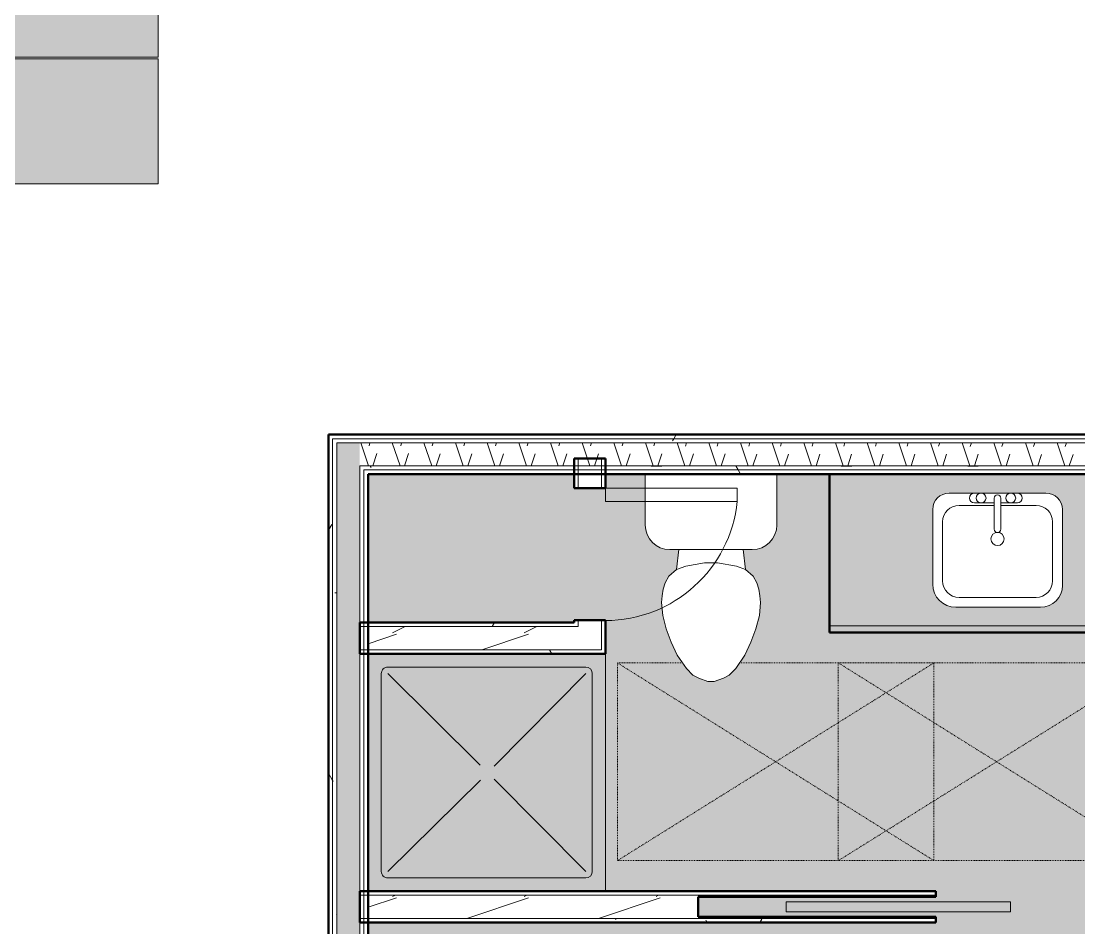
# Model space of a CAD drawing. Header units: inches. Extents: x -4294 to -464, y 9706 to 12475.
# Drawn here: x -3455.5 to -3295.1, y 11574.8 to 11712.3 of the extents above; entities that cross this region are included whole.
import ezdxf

# ---------------------------------------------------------------- set-up
doc = ezdxf.new("R2010")
doc.units = ezdxf.units.IN
doc.header["$MEASUREMENT"] = 0
doc.linetypes.add('Dash', pattern=[0.25, 0.125, -0.125])
for name, color, linetype, lineweight in [('0-1', 7, 'Continuous', 5), ('0-2', 7, 'Continuous', 9), ('A-AREA-PATT-5', 7, 'Continuous', 9), ('A-DOOR-1', 7, 'Continuous', 9), ('A-DOOR-2', 170, 'Continuous', 20), ('A-FLOR', 192, 'Continuous', 13), ('A-FLOR-4', 192, 'Continuous', 5), ('A-GENM-HDLN-1', 7, 'Dash', 9), ('A-WALL', 113, 'Continuous', 13), ('A-WALL-4', 250, 'Continuous', 50), ('A-WALL-5', 130, 'Continuous', 13), ('A-WALL-PATT-1', 7, 'Continuous', 9), ('A-WALL-PATT-2', 8, 'Continuous', 9), ('A-WALL-PATT-5', 111, 'Continuous', 9), ('I-WALL-2', 2, 'Continuous', 50), ('P-SANR-FIXT-2', 7, 'Continuous', 9), ('Q-CASE-1', 53, 'Continuous', 9), ('Q-CASE-2', 250, 'Continuous', 50), ('Q-CASE-3', 7, 'Continuous', 9)]:
    doc.layers.add(name, color=color, linetype=linetype, lineweight=lineweight)
pattern_1 = [(0, (0, 0), (38.4, 9.6), [1.584, -27.216, 1.584, -27.216, -153.6]), (0, (0, 0), (38.4, 9.6), [-57.6, 1.584, -56.016, 1.584, -27.216, -67.2]), (0, (0, 0), (38.4, 9.6), [-144, 1.584, -17.616, 1.584, -46.416]), (120, (14.4, 4.8), (-27.513844, 28.4553755), [1.584, -27.216, 1.584, -27.216, -153.6]), (120, (14.4, 4.8), (-27.513844, 28.4553755), [-57.6, 1.584, -56.016, 1.584, -27.216, -67.2]), (120, (14.4, 4.8), (-27.513844, 28.4553755), [-144, 1.584, -17.616, 1.584, -46.416]), (240, (19.2, 24), (-10.886156, -38.0553755), [1.584, -27.216, 1.584, -27.216, -153.6]), (240, (19.2, 24), (-10.886156, -38.0553755), [-57.6, 1.584, -56.016, 1.584, -27.216, -67.2]), (240, (19.2, 24), (-10.886156, -38.0553755), [-144, 1.584, -17.616, 1.584, -46.416])]
pattern_2 = [(216.87, (7.997, 19.992), (59.9755286, 39.9843071), [9.996, -89.964]), (206.565, (19.992, 13.994), (-19.991807, -19.992219), [22.352, -22.352]), (198.435, (19.992, 3.998), (-39.983821, -19.991955), [12.644, -50.576])]
pattern_3 = [(161.57, (0.6, 0.6), (-4.80033747, -0.00041462), [0, -34.152, 3.792, 0]), (18.43, (-0.6, 0.6), (-4.80033747, 0.00041462), [0, -34.152, 3.792, 0]), (108.43, (0.6, 0.6), (2.39913218, -12.00105099), [11.382, -26.562]), (71.57, (-0.6, 0.6), (2.39913218, 12.00105099), [11.382, -26.562])]

# ---------------------------------------------------------------- blocks, each defined once
blk = doc.blocks.new('Pocket_Door_2385 - 34_ x 80_-1722045-FLOOR PLAN - 2ND FLOOR')
at = {"layer": 'A-DOOR-2'}
for p, q in [((-39.67, 0.75), (-39.67, -0.75)), ((-5.67, 0.75), (-39.67, 0.75)), ((-5.67, -0.75), (-5.67, 0.75)), ((-39.67, -0.75), (-5.67, -0.75))]:
    blk.add_line(p, q, dxfattribs=at)
blk = doc.blocks.new('M_Sink Vanity-Square - 500 x 440mm-1352614-FLOOR PLAN - 2ND FLOOR')
at = {"layer": 'P-SANR-FIXT-2'}
for p, q in [((7.96, 7.09), (-6.72, 7.09)), ((7.96, 7.09), (-6.72, 7.09)), ((3.62, 7.09), (-2.88, 7.09)), ((0.12, 5.22), (-5.22, 5.22)), ((-2.88, 5.59), (0.12, 5.59)), ((0.12, 6.33), (0.12, 1.59)), ((1.12, 6.33), (1.12, 1.59)), ((1.12, 5.59), (3.62, 5.59)), ((6.46, 5.22), (1.12, 5.22)), ((-9.22, 4.59), (-9.22, -6.73)), ((-9.22, 4.59), (-9.22, -6.73)), ((10.46, -6.91), (10.46, 4.59)), ((10.46, -6.91), (10.46, 4.59)), ((-7.72, 2.72), (-7.72, -6.23)), ((8.96, -6.23), (8.96, 2.72)), ((-5.22, -8.73), (6.46, -8.73)), ((-5.72, -10.23), (7.14, -10.23)), ((-5.72, -10.23), (7.14, -10.23))]:
    blk.add_line(p, q, dxfattribs=at)
for centre, radius, start, end in [((-6.72, 4.59), 2.5, 90, 180), ((-6.72, 4.59), 2.5, 90, 180), ((-2.88, 6.34), 0.75, 90, 270), ((-1.88, 6.34), 0.75, 360, 180), ((0.62, 6.33), 0.5, 360, 180), ((2.62, 6.34), 0.75, 360, 180), ((3.62, 6.34), 0.75, 270, 90), ((7.96, 4.59), 2.5, 0, 90), ((7.96, 4.59), 2.5, 360, 90), ((-5.22, 2.72), 2.5, 90, 180), ((-1.88, 6.34), 0.75, 180, 0), ((2.62, 6.34), 0.75, 180, 360), ((6.46, 2.72), 2.5, 0, 90), ((0.62, 0.13), 1, 360, 180), ((0.62, 0.13), 1, 180, 0), ((0.62, 1.59), 0.5, 180, 0), ((-5.22, -6.23), 2.5, 180, 270), ((6.46, -6.23), 2.5, 270, 0), ((-5.72, -6.73), 3.5, 180, 270), ((-5.72, -6.73), 3.5, 180, 270), ((7.14, -6.91), 3.32, 270, 360), ((7.14, -6.91), 3.32, 270, 0)]:
    blk.add_arc(centre, radius, start, end, dxfattribs=at)
blk = doc.blocks.new('Toilet-Domestic-3D - Toilet-Domestic-3D-V36-FLOOR PLAN - 2ND FLOOR')
at = {"layer": 'P-SANR-FIXT-2'}
for p, q in [((-2.74, 11), (-1.87, 11.5)), ((-1.87, 11.5), (-0.5, 12)), ((-0.5, 12), (0.5, 12)), ((0.5, 12), (1.87, 11.5)), ((1.87, 11.5), (2.74, 11)), ((-5.13, 8), (-3.74, 10)), ((-3.74, 10), (-2.74, 11)), ((2.74, 11), (3.74, 10)), ((3.74, 10), (5.13, 8)), ((-6.06, 6), (-5.13, 8)), ((5.13, 8), (6.06, 6)), ((-6.79, 4), (-6.06, 6)), ((6.06, 6), (6.79, 4)), ((-7.33, 1.99), (-6.79, 4)), ((6.79, 4), (7.33, 1.99)), ((-7.5, 0), (-7.33, 1.99)), ((7.33, 1.99), (7.5, 0)), ((-7.41, -1), (-7.5, 0)), ((-7.24, -2), (-7.41, -1)), ((7.41, -1), (7.24, -2)), ((7.5, 0), (7.41, -1)), ((-6.97, -3), (-7.24, -2)), ((-6.4, -4), (-6.97, -3)), ((6.97, -3), (6.4, -4)), ((7.24, -2), (6.97, -3)), ((-5.21, -5), (-6.4, -4)), ((6.4, -4), (5.21, -5)), ((-3.84, -5.5), (-5.21, -5)), ((-4.86, -8.02), (-5.21, -5)), ((-1, -6), (-3.84, -5.5)), ((1, -6), (-1, -6)), ((3.84, -5.5), (1, -6)), ((5.21, -5), (3.84, -5.5)), ((4.86, -8.02), (5.21, -5)), ((6.25, -8.02), (-6.25, -8.02)), ((-9.98, -11.75), (-9.98, -19.48)), ((9.98, -19.48), (9.98, -11.75))]:
    blk.add_line(p, q, dxfattribs=at)
for centre, start, end in [((-6.25, -11.75), 90, 180), ((6.25, -11.75), 0, 90)]:
    blk.add_arc(centre, 3.73, start, end, dxfattribs=at)
blk = doc.blocks.new('OD_CW_Base Cabinet - OD_CW_Base Cabinet-V37-FLOOR PLAN - 2ND FLOOR')
at = {"layer": 'Q-CASE-1'}
blk.add_hatch(color=256, dxfattribs=at).paths.add_polyline_path([(0.74, 0), (0.74, -1), (59.14, -1), (59.12, 0), (3.99, 0)], flags=0)
h = blk.add_hatch(color=256, dxfattribs=at)
h.paths.add_polyline_path([(23.85, -1), (0.74, -1), (0.74, -24), (59.14, -24), (59.12, -1), (26.35, -1)], flags=0)
h.paths.add_polyline_path([(27.17, -3.8), (40.03, -3.8), (41.03, -3.96), (41.78, -4.27), (42.51, -4.83), (43.06, -5.55), (43.41, -6.4), (43.53, -7.3), (43.53, -18.63), (43.45, -19.27), (43.2, -19.88), (42.8, -20.39), (42.28, -20.79), (41.68, -21.04), (41.03, -21.13), (26.35, -21.13), (25.7, -21.04), (25.1, -20.79), (24.58, -20.39), (24.18, -19.88), (23.93, -19.27), (23.85, -18.63), (23.85, -7.12), (23.96, -6.26), (24.29, -5.46), (24.82, -4.77), (25.51, -4.25), (26.35, -3.91)], flags=0)
at = {"layer": 'Q-CASE-2'}
for p, q in [((0.74, 0), (59.14, 0)), ((59.14, 0), (59.14, -24))]:
    blk.add_line(p, q, dxfattribs=at)
at = {"layer": 'Q-CASE-3'}
for p, q in [((0.74, 0), (59.14, 0)), ((59.14, -1), (0.74, -1)), ((0.74, -1), (59.14, -1)), ((59.14, 0), (59.14, -1)), ((59.14, -1), (59.14, -24))]:
    blk.add_line(p, q, dxfattribs=at)
blk = doc.blocks.new('Shower Base-3D - 36_ x 36_-1586087-FLOOR PLAN - 2ND FLOOR')
at = {"layer": 'P-SANR-FIXT-2'}
for p, q in [((-18, 18), (-18, -18)), ((-16, -15), (-16, 15)), ((-15, 16), (15, 16)), ((-1.12, 1), (-15, 15)), ((0.97, 1.14), (15, 15)), ((16, 15), (16, -15)), ((-1.13, -0.98), (-15, -15)), ((1.01, -1.11), (15, -15)), ((15, -16), (-15, -16))]:
    blk.add_line(p, q, dxfattribs=at)
for centre, start, end in [((-15, 15), 90, 180), ((15, 15), 360, 90), ((-15, -15), 180, 270), ((15, -15), 270, 0)]:
    blk.add_arc(centre, 1, start, end, dxfattribs=at)
blk = doc.blocks.new('Single-Flush - CLOSET-1720256-FLOOR PLAN - 2ND FLOOR')
at = {"layer": 'A-DOOR-1'}
blk.add_arc((10, -2.38), 20.07, 180, 264.2799, dxfattribs=at)
at = {"layer": 'A-DOOR-2'}
for p, q in [((8, -2.38), (8, -22.34)), ((10, -2.38), (8, -2.38)), ((10, -2.38), (10, -22.34)), ((10, -22.34), (8, -22.34))]:
    blk.add_line(p, q, dxfattribs=at)
blk = doc.blocks.new('ADA Clearances - 30_x48_-V11-FLOOR PLAN - 2ND FLOOR')
at = {"layer": 'A-GENM-HDLN-1'}
for p, q in [((15, 24), (-15, -24)), ((-15, 24), (15, -24)), ((-15, -5.48), (-15, 24)), ((-15, 24), (15, 24)), ((15, 24), (15, -24)), ((-15, -24), (-15, -14.12)), ((15, -24), (-15, -24))]:
    blk.add_line(p, q, dxfattribs=at)
blk = doc.blocks.new('ADA Clearances - 30_x48_-1721104-FLOOR PLAN - 2ND FLOOR')
at = {"layer": 'A-GENM-HDLN-1'}
for p, q in [((15, 24), (-15, -24)), ((-15, 24), (15, -24)), ((-15, -24), (-15, 24)), ((-15, 24), (15, 24)), ((15, 24), (15, -24)), ((15, -24), (-15, -24))]:
    blk.add_line(p, q, dxfattribs=at)
blk = doc.blocks.new('CTR - 1st Phase - Unit Layouts_rvt-1-FLOOR PLAN - 2ND FLOOR')
at = {"layer": 'A-WALL-PATT-1'}
h = blk.add_hatch(dxfattribs=at)
h.set_pattern_fill('FP_1', color=256, style=0, pattern_type=2)
h.set_pattern_definition(pattern_1)
h.paths.add_polyline_path([(-3383.17, 11620.48), (-3371.05, 11620.48), (-3371.05, 11621.1), (-3402.92, 11621.1), (-3402.92, 11620.48), (-3394.6, 11620.48)], flags=0)
h = blk.add_hatch(dxfattribs=at)
h.set_pattern_fill('FP_1', color=256, style=0, pattern_type=2)
h.set_pattern_definition(pattern_1)
h.paths.add_polyline_path([(-3367.03, 11616.35), (-3366.92, 11616.35), (-3366.92, 11616.98), (-3402.92, 11616.98), (-3402.92, 11616.35), (-3367.55, 11616.35)], flags=0)
h = blk.add_hatch(dxfattribs=at)
h.set_pattern_fill('FP_1', color=256, style=0, pattern_type=2)
h.set_pattern_definition(pattern_1)
h.paths.add_polyline_path([(-3279.63, 11575.6), (-3274.52, 11575.6), (-3274.52, 11576.23), (-3282.85, 11576.23), (-3282.85, 11575.6)], flags=0)
h.paths.add_polyline_path([(-3339.47, 11575.6), (-3316.85, 11575.6), (-3316.85, 11576.23), (-3402.92, 11576.23), (-3402.92, 11575.6), (-3352.85, 11575.6)], flags=0)
at = {"layer": 'A-WALL-PATT-2'}
h = blk.add_hatch(dxfattribs=at)
h.set_pattern_fill('FP_2', color=256, style=0, pattern_type=2)
h.set_pattern_definition(pattern_2)
h.paths.add_polyline_path([(-3371.05, 11620.48), (-3367.55, 11620.48), (-3367.55, 11621.48), (-3371.05, 11621.48), (-3371.05, 11621.1)], flags=0)
h.paths.add_polyline_path([(-3367.55, 11641.48), (-3367.55, 11643.61), (-3371.05, 11643.61), (-3371.05, 11641.48)], flags=0)
h = blk.add_hatch(dxfattribs=at)
h.set_pattern_fill('FP_2', color=256, style=0, pattern_type=2)
h.set_pattern_definition(pattern_2)
h.paths.add_polyline_path([(-3394.6, 11616.98), (-3367.55, 11616.98), (-3367.55, 11620.48), (-3402.92, 11620.48), (-3402.92, 11616.98)], flags=0)
h = blk.add_hatch(dxfattribs=at)
h.set_pattern_fill('FP_2', color=256, style=0, pattern_type=2)
h.set_pattern_definition(pattern_2)
h.paths.add_polyline_path([(-3274.52, 11576.19), (-3273.9, 11576.24), (-3273.9, 11579.73), (-3282.85, 11579.73), (-3282.85, 11576.23), (-3274.52, 11576.23)], flags=0)
h.paths.add_polyline_path([(-3316.85, 11576.23), (-3316.85, 11576.48), (-3352.85, 11576.48), (-3352.85, 11579.48), (-3316.85, 11579.48), (-3316.85, 11579.73), (-3402.92, 11579.72), (-3402.92, 11576.23), (-3339.47, 11576.23)], flags=0)
at = {"layer": 'A-WALL-4'}
for p, q in [((-3371.67, 11645.99), (-3371.67, 11641.48)), ((-3366.92, 11645.99), (-3371.67, 11645.99)), ((-3366.92, 11641.48), (-3366.92, 11645.99)), ((-3371.67, 11641.48), (-3366.92, 11641.48)), ((-3371.67, 11621.1), (-3404.17, 11621.1)), ((-3404.17, 11621.1), (-3404.17, 11616.35)), ((-3371.67, 11621.48), (-3371.67, 11621.1)), ((-3366.92, 11621.48), (-3371.67, 11621.48)), ((-3366.92, 11621.1), (-3366.92, 11621.48)), ((-3366.92, 11616.98), (-3366.92, 11621.1)), ((-3404.17, 11616.35), (-3366.92, 11616.35)), ((-3366.92, 11616.35), (-3366.92, 11616.98)), ((-3316.85, 11580.35), (-3404.17, 11580.35)), ((-3404.17, 11580.35), (-3404.17, 11575.6)), ((-3352.85, 11576.48), (-3352.85, 11579.48)), ((-3352.85, 11579.48), (-3316.85, 11579.48)), ((-3316.85, 11579.48), (-3316.85, 11580.35)), ((-3316.85, 11576.48), (-3352.85, 11576.48)), ((-3316.85, 11575.6), (-3316.85, 11576.48)), ((-3404.17, 11575.6), (-3316.85, 11575.6))]:
    blk.add_line(p, q, dxfattribs=at)
at = {"layer": 'A-WALL-5'}
for p, q in [((-3371.05, 11641.48), (-3371.05, 11645.99)), ((-3367.55, 11641.48), (-3367.55, 11645.99)), ((-3371.05, 11621.1), (-3371.05, 11621.48)), ((-3371.05, 11621.1), (-3371.05, 11620.48)), ((-3367.55, 11621.1), (-3367.55, 11621.48)), ((-3367.55, 11621.1), (-3367.55, 11620.48)), ((-3371.05, 11620.48), (-3404.17, 11620.48)), ((-3367.55, 11620.48), (-3367.55, 11616.98)), ((-3367.55, 11616.98), (-3404.17, 11616.98)), ((-3404.17, 11579.73), (-3316.85, 11579.73)), ((-3404.17, 11576.23), (-3316.85, 11576.23))]:
    blk.add_line(p, q, dxfattribs=at)
at = {"layer": '0-2'}
for name, p, rotation in [('Toilet-Domestic-3D - Toilet-Domestic-3D-V36-FLOOR PLAN - 2ND FLOOR', (-3350.92, 11624.14), 180), ('OD_CW_Base Cabinet - OD_CW_Base Cabinet-V37-FLOOR PLAN - 2ND FLOOR', (-3273.79, 11619.61), 180), ('Single-Flush - CLOSET-1720256-FLOOR PLAN - 2ND FLOOR', (-3369.3, 11631.48), 90.00000000000816), ('Shower Base-3D - 36_ x 36_-1586087-FLOOR PLAN - 2ND FLOOR', (-3384.92, 11598.35), 180), ('ADA Clearances - 30_x48_-V11-FLOOR PLAN - 2ND FLOOR', (-3341.12, 11599.98), 270.0000000000023), ('ADA Clearances - 30_x48_-1721104-FLOOR PLAN - 2ND FLOOR', (-3307.62, 11599.98), 270.0000000000023)]:
    blk.add_blockref(name, p, dxfattribs=dict(at, rotation=rotation))
for name, p in [('M_Sink Vanity-Square - 500 x 440mm-1352614-FLOOR PLAN - 2ND FLOOR', (-3308.09, 11633.65)), ('Pocket_Door_2385 - 34_ x 80_-1722045-FLOOR PLAN - 2ND FLOOR', (-3299.85, 11577.98))]:
    blk.add_blockref(name, p, dxfattribs=at)

msp = doc.modelspace()

# ---------------------------------------------------------------- hatches: boundary and pattern name
at = {"layer": 'A-AREA-PATT-5'}
h = msp.add_hatch(color=256, dxfattribs=at)
h.paths.add_polyline_path([(-3265.5237, 11622.3894), (-3263.7737, 11622.3894), (-3263.7737, 11586.3894), (-3265.5237, 11586.3894), (-3265.5237, 11618.1917)], flags=0)
h.paths.add_polyline_path([(-3213.9237, 11256.2644), (-3207.3237, 11256.2644), (-3207.3237, 11283.7894), (-3217.8767, 11283.7894), (-3217.8767, 11288.5394), (-3207.3237, 11288.5394), (-3207.3237, 11299.0043), (-3223.4487, 11299.0043), (-3223.4487, 11317.0043), (-3219.4487, 11317.0043), (-3219.4487, 11353.0043), (-3223.4487, 11353.0043), (-3223.4487, 11371.0043), (-3207.3237, 11371.0043), (-3207.3237, 11622.3894), (-3229.5237, 11622.3894), (-3229.5237, 11624.3269), (-3230.1487, 11624.3269), (-3230.1487, 11625.3894), (-3264.8987, 11625.3894), (-3264.8987, 11624.3269), (-3265.5237, 11624.3269), (-3265.5237, 11622.3894), (-3269.7737, 11622.3894), (-3269.7737, 11617.1917), (-3267.8258, 11617.1917), (-3267.8045, 11618.1917), (-3266.5758, 11618.1917), (-3266.5758, 11617.1917), (-3266.3026, 11617.1917), (-3266.3258, 11615.6917), (-3266.5758, 11615.6917), (-3266.5758, 11614.0875), (-3266.3258, 11614.0875), (-3266.3258, 11611.7493), (-3266.1487, 11611.7493), (-3266.1487, 11610.2493), (-3266.3258, 11610.2493), (-3266.3258, 11581.9257), (-3266.1487, 11581.9257), (-3266.1487, 11581.8095), (-3266.0758, 11581.7577), (-3266.0758, 11581.4345), (-3265.8258, 11581.4345), (-3265.8258, 11581.8227), (-3265.5758, 11581.7726), (-3265.5758, 11578.8304), (-3265.8258, 11578.8851), (-3265.8258, 11581.0809), (-3266.0758, 11581.0328), (-3266.0758, 11580.7059), (-3266.1487, 11580.7059), (-3266.1487, 11580.4257), (-3266.3258, 11580.4257), (-3266.3258, 11578.0875), (-3266.5758, 11578.0875), (-3266.5758, 11539.6917), (-3266.3026, 11539.6917), (-3266.3026, 11538.1917), (-3266.5758, 11538.1917), (-3266.5971, 11537.1917), (-3267.8258, 11537.1917), (-3267.8258, 11538.1917), (-3269.7737, 11538.1917), (-3269.7737, 11536.769), (-3249.3237, 11536.769), (-3249.3237, 11425.2221), (-3254.0737, 11425.2221), (-3254.0737, 11417.2221), (-3289.8237, 11417.2221), (-3289.8237, 11425.2221), (-3298.2641, 11425.2221), (-3298.2641, 11424.9189), (-3298.461, 11424.7221), (-3299.3571, 11424.7221), (-3299.3571, 11424.4721), (-3303.1217, 11424.4721), (-3303.1217, 11424.2221), (-3305.0231, 11424.2221), (-3305.0231, 11424.4721), (-3314.4142, 11424.4721), (-3314.4142, 11424.2221), (-3315.0047, 11424.2221), (-3315.0047, 11424.4721), (-3315.5953, 11424.4721), (-3315.5953, 11424.2221), (-3316.1858, 11424.2221), (-3316.1858, 11424.4721), (-3316.7764, 11424.4721), (-3316.7764, 11424.2221), (-3317.3669, 11424.2221), (-3317.3669, 11424.4721), (-3317.9575, 11424.4721), (-3317.9575, 11424.2221), (-3318.548, 11424.2221), (-3318.548, 11424.4721), (-3321.1712, 11424.4721), (-3321.1923, 11424.7221), (-3322.1205, 11424.7441), (-3322.2065, 11424.7797), (-3322.2641, 11424.9189), (-3322.2641, 11425.2221), (-3378.9237, 11425.2221), (-3378.9237, 11292.9519), (-3371.4223, 11292.9519), (-3371.4223, 11287.5769), (-3376.1723, 11287.5769), (-3376.1723, 11288.2019), (-3402.9237, 11288.2019), (-3402.9237, 11256.2644), (-3376.1723, 11256.2644), (-3376.1723, 11257.5769), (-3371.4223, 11257.5769), (-3371.4223, 11256.2644), (-3253.9243, 11256.2644), (-3253.9243, 11288.5394), (-3247.8767, 11288.5394), (-3247.8767, 11283.7894), (-3249.1743, 11283.7894), (-3249.1743, 11256.2644), (-3215.4264, 11256.2644)], flags=0)
h.paths.add_polyline_path([(-3247.1267, 11256.6394), (-3247.1267, 11281.8894), (-3237.6182, 11281.8894), (-3237.5932, 11282.3894), (-3237.1352, 11282.3894), (-3237.1352, 11281.8894), (-3220.8639, 11281.8894), (-3220.8265, 11282.3894), (-3220.1395, 11282.3894), (-3220.1395, 11281.8894), (-3219.1267, 11281.8894), (-3219.1267, 11256.6394), (-3246.1267, 11256.6394)], flags=0)
h.paths.add_polyline_path([(-3396.1621, 11259.5769), (-3401.3348, 11259.5769), (-3401.3348, 11284.5769), (-3375.3348, 11284.5769), (-3375.3348, 11259.5769), (-3394.8348, 11259.5769)], flags=0)
h.paths.add_polyline_path([(-3310.4487, 11296.5146), (-3314.4487, 11296.5146), (-3314.4487, 11380.5146), (-3279.4487, 11380.5146), (-3279.4487, 11374.5146), (-3278.4487, 11374.5146), (-3278.4487, 11302.5146), (-3279.4487, 11302.5146), (-3279.4487, 11296.5146), (-3306.9487, 11296.5146)], flags=0)
h.paths.add_polyline_path([(-3251.5701, 11305.5146), (-3263.4487, 11305.5146), (-3263.4487, 11365.5146), (-3233.4487, 11365.5146), (-3233.4487, 11305.5146), (-3251.5493, 11305.5146)], flags=0)
h.paths.add_polyline_path([(-3269.0213, 11447.2221), (-3254.0737, 11447.2221), (-3254.0737, 11449.2221), (-3289.8237, 11449.2221), (-3289.8237, 11447.2221), (-3270.4218, 11447.2221)], flags=0)
h.paths.add_polyline_path([(-3256.7731, 11453.9721), (-3254.0737, 11453.9721), (-3254.0737, 11532.019), (-3278.0969, 11532.019), (-3278.0969, 11531.4721), (-3277.3469, 11531.4721), (-3277.3469, 11528.9721), (-3278.0969, 11528.9721), (-3278.0969, 11528.7221), (-3281.4719, 11528.7221), (-3281.4719, 11493.7221), (-3280.0969, 11493.7221), (-3280.0969, 11456.7221), (-3278.0969, 11456.7221), (-3278.0969, 11456.4721), (-3277.3469, 11456.4721), (-3277.3469, 11453.9721), (-3264.2661, 11453.9721)], flags=0)
h.paths.add_polyline_path([(-3379.9237, 11453.9721), (-3283.5969, 11453.9721), (-3283.5969, 11456.4721), (-3282.8469, 11456.4721), (-3282.8469, 11456.7221), (-3281.4719, 11456.7221), (-3281.4719, 11491.7221), (-3282.8469, 11491.7221), (-3282.8469, 11528.9721), (-3283.5969, 11528.9721), (-3283.5969, 11531.4721), (-3282.8469, 11531.4721), (-3282.8469, 11536.769), (-3274.5237, 11536.769), (-3274.5237, 11540.1917), (-3269.7737, 11540.1917), (-3269.7737, 11539.6917), (-3267.8258, 11539.6917), (-3267.8258, 11578.0875), (-3268.0758, 11578.0875), (-3268.0758, 11614.0875), (-3267.8258, 11614.0875), (-3267.8258, 11615.6917), (-3269.7737, 11615.6612), (-3269.7737, 11576.1917), (-3274.5237, 11576.1917), (-3274.5237, 11575.6035), (-3282.8469, 11575.6035), (-3282.8469, 11580.3535), (-3274.5237, 11580.3535), (-3274.5237, 11619.6144), (-3332.9237, 11619.6144), (-3332.9237, 11643.6144), (-3340.9475, 11643.6144), (-3340.9475, 11635.8882), (-3341.0745, 11634.9238), (-3341.4467, 11634.0251), (-3342.0389, 11633.2533), (-3342.8106, 11632.6612), (-3343.7093, 11632.2889), (-3344.75, 11632.162), (-3346.0621, 11632.162), (-3345.7144, 11629.1382), (-3344.5226, 11628.1382), (-3343.9558, 11627.1382), (-3343.598, 11625.6287), (-3343.5109, 11625.1344), (-3343.4237, 11624.1382), (-3343.598, 11622.1458), (-3344.1748, 11620.0316), (-3344.8639, 11618.1382), (-3345.8362, 11616.0811), (-3347.184, 11614.1382), (-3348.184, 11613.1382), (-3349.05, 11612.6382), (-3350.4237, 11612.1382), (-3351.4237, 11612.1382), (-3352.7975, 11612.6382), (-3353.6635, 11613.1382), (-3354.6635, 11614.1382), (-3356.0509, 11616.1382), (-3357.1984, 11618.7285), (-3357.7115, 11620.1382), (-3358.2717, 11622.3999), (-3358.4237, 11624.1382), (-3358.2494, 11625.6287), (-3358.1596, 11626.1382), (-3357.8916, 11627.1382), (-3357.3249, 11628.1382), (-3356.1331, 11629.1382), (-3355.7854, 11632.162), (-3357.1737, 11632.162), (-3358.1382, 11632.2889), (-3359.0368, 11632.6612), (-3359.8086, 11633.2533), (-3360.4007, 11634.0251), (-3360.773, 11634.9238), (-3360.9, 11635.8882), (-3360.9, 11643.6144), (-3366.9237, 11643.6144), (-3366.9237, 11641.4785), (-3371.6737, 11641.4785), (-3371.6737, 11643.6144), (-3402.9237, 11643.6144), (-3402.9237, 11621.1035), (-3371.6737, 11621.1035), (-3371.6737, 11621.4785), (-3366.9237, 11621.4785), (-3366.9237, 11616.3535), (-3402.9237, 11616.3535), (-3402.9237, 11580.3535), (-3316.8469, 11580.3535), (-3316.8469, 11579.4785), (-3352.8469, 11579.4785), (-3352.8469, 11576.4785), (-3316.8469, 11576.4785), (-3316.8469, 11575.6035), (-3402.9237, 11575.6035), (-3402.9237, 11453.9721), (-3383.449, 11453.9721)], flags=0)
h.paths.add_polyline_path([(-3383.449, 11456.9721), (-3401.449, 11456.9721), (-3401.449, 11474.9721), (-3383.449, 11474.9721), (-3383.449, 11466.4302)], flags=0)
h.paths.add_polyline_path([(-3383.449, 11477.9721), (-3401.449, 11477.9721), (-3401.449, 11537.9721), (-3322.449, 11537.9721), (-3322.449, 11477.9721), (-3379.9237, 11477.9721)], flags=0)
h.paths.add_polyline_path([(-3401.449, 11540.9039), (-3401.449, 11558.9039), (-3383.449, 11558.9039), (-3383.449, 11540.9039)], flags=0)
at = {"layer": 'A-FLOR-4'}
h = msp.add_hatch(color=256, dxfattribs=at)
h.paths.add_polyline_path([(-3449.7242, 11687.6579), (-3434.7237, 11687.6579), (-3434.7237, 11706.6079), (-3498.3323, 11706.6079), (-3498.3323, 11687.6579), (-3477.2887, 11687.6579)], flags=0)
h.paths.add_polyline_path([(-3448.8479, 11706.8579), (-3434.7237, 11706.8579), (-3434.7237, 11745.0079), (-3498.3323, 11745.0079), (-3498.3323, 11706.8579), (-3449.7242, 11706.8579)], flags=0)
h.paths.add_polyline_path([(-3434.7237, 11745.2579), (-3434.7237, 11747.1894), (-3455.5237, 11747.1894), (-3455.5237, 11746.4394), (-3457.5237, 11746.4394), (-3457.5237, 11748.3769), (-3458.1487, 11748.3769), (-3458.1487, 11750.1894), (-3477.9737, 11750.1894), (-3477.9737, 11745.2579), (-3449.7242, 11745.2579)], flags=0)
at = {"layer": 'A-WALL-PATT-5'}
h = msp.add_hatch(dxfattribs=at)
h.set_pattern_fill('FP_1', color=256, style=0, pattern_type=2)
h.set_pattern_definition(pattern_1)
h.paths.add_polyline_path([(-3408.9237, 11255.3644), (-3408.2987, 11255.3644), (-3408.2987, 11649.6144), (-3408.9237, 11649.6144), (-3408.9237, 11257.3126)], flags=0)
h = msp.add_hatch(dxfattribs=at)
h.set_pattern_fill('FP_1', color=256, style=0, pattern_type=2)
h.set_pattern_definition(pattern_1)
h.paths.add_polyline_path([(-3339.4664, 11648.9894), (-3274.5237, 11648.9894), (-3274.5237, 11649.5894), (-3408.2987, 11649.6144), (-3408.2987, 11648.9894), (-3367.0309, 11648.9894)], flags=0)
h = msp.add_hatch(dxfattribs=at)
h.set_pattern_fill('FP_1', color=256, style=0, pattern_type=2)
h.set_pattern_definition(pattern_1)
h.paths.add_polyline_path([(-3407.6737, 11255.3644), (-3407.6737, 11648.9894), (-3408.2987, 11648.9894), (-3408.2987, 11255.3644), (-3407.8605, 11255.3644)], flags=0)
h = msp.add_hatch(dxfattribs=at)
h.set_pattern_fill('FP_1', color=256, style=0, pattern_type=2)
h.set_pattern_definition(pattern_1)
h.paths.add_polyline_path([(-3403.5487, 11648.3644), (-3269.7737, 11648.3644), (-3269.7737, 11648.9644), (-3407.6737, 11648.9894), (-3407.6737, 11648.3644), (-3404.1737, 11648.3644)], flags=0)
h = msp.add_hatch(dxfattribs=at)
h.set_pattern_fill('FP_4', color=256, style=0, pattern_type=2)
h.set_pattern_definition(pattern_3)
h.paths.add_polyline_path([(-3404.1737, 11255.3644), (-3404.1737, 11648.3644), (-3407.6737, 11648.3644), (-3407.6737, 11255.3644), (-3404.1796, 11255.3644)], flags=0)
h = msp.add_hatch(dxfattribs=at)
h.set_pattern_fill('FP_4', color=256, style=0, pattern_type=2)
h.set_pattern_definition(pattern_3)
h.paths.add_polyline_path([(-3332.9237, 11644.8644), (-3273.2737, 11644.8705), (-3273.2737, 11648.3644), (-3404.1737, 11648.3644), (-3404.1737, 11644.8644), (-3339.4664, 11644.8644)], flags=0)
h = msp.add_hatch(dxfattribs=at)
h.set_pattern_fill('FP_1', color=256, style=0, pattern_type=2)
h.set_pattern_definition(pattern_1)
h.paths.add_polyline_path([(-3403.5487, 11255.3644), (-3403.5487, 11449.8471), (-3404.1737, 11449.8471), (-3404.1737, 11255.3644)], flags=0)
h.paths.add_polyline_path([(-3403.8555, 11453.3471), (-3403.5487, 11453.3471), (-3403.5487, 11644.8644), (-3404.1737, 11644.8644), (-3404.1737, 11453.3471)], flags=0)
h = msp.add_hatch(dxfattribs=at)
h.set_pattern_fill('FP_1', color=256, style=0, pattern_type=2)
h.set_pattern_definition(pattern_1)
h.paths.add_polyline_path([(-3284.3375, 11644.2394), (-3273.8987, 11644.2394), (-3273.8987, 11644.8644), (-3403.5487, 11644.8644), (-3403.5487, 11644.2394), (-3285.5423, 11644.2394)], flags=0)
h = msp.add_hatch(dxfattribs=at)
h.set_pattern_fill('FP_1', color=256, style=0, pattern_type=2)
h.set_pattern_definition(pattern_1)
h.paths.add_polyline_path([(-3402.9237, 11255.3644), (-3402.9237, 11449.8471), (-3403.5487, 11449.8471), (-3403.5487, 11255.3644)], flags=0)
h.paths.add_polyline_path([(-3403.5487, 11453.3471), (-3402.9237, 11453.3471), (-3402.9237, 11644.2394), (-3403.5487, 11644.2394), (-3403.5487, 11533.0414)], flags=0)
h = msp.add_hatch(dxfattribs=at)
h.set_pattern_fill('FP_1', color=256, style=0, pattern_type=2)
h.set_pattern_definition(pattern_1)
h.paths.add_polyline_path([(-3284.3375, 11643.6144), (-3274.5237, 11643.6144), (-3274.5237, 11644.2394), (-3402.9237, 11644.2394), (-3402.9237, 11643.6144), (-3285.5423, 11643.6144)], flags=0)

# ---------------------------------------------------------------- linework, layer by layer
at = {"layer": 'A-FLOR'}
for p, q in [((-3434.7237, 11706.8579), (-3434.7237, 11745.0079)), ((-3498.3323, 11706.8579), (-3434.7237, 11706.8579)), ((-3434.7237, 11706.6079), (-3498.3323, 11706.6079)), ((-3434.7237, 11687.6579), (-3434.7237, 11706.6079)), ((-3498.3323, 11687.6579), (-3434.7237, 11687.6579))]:
    msp.add_line(p, q, dxfattribs=at)
at = {"layer": 'A-WALL'}
for p, q in [((-3408.2987, 11648.9894), (-3408.2987, 11255.3644)), ((-3269.1487, 11648.9894), (-3408.2987, 11648.9894)), ((-3407.6737, 11648.3644), (-3407.6737, 11255.3644)), ((-3269.7737, 11648.3644), (-3407.6737, 11648.3644)), ((-3404.1737, 11644.8644), (-3404.1737, 11255.3644)), ((-3273.2737, 11644.8644), (-3404.1737, 11644.8644)), ((-3403.5487, 11644.2394), (-3403.5487, 11255.3644)), ((-3273.8987, 11644.2394), (-3403.5487, 11644.2394))]:
    msp.add_line(p, q, dxfattribs=at)
at = {"layer": 'I-WALL-2'}
for p, q in [((-3408.9237, 11649.6144), (-3408.9237, 11255.3644)), ((-3268.5237, 11649.6144), (-3408.9237, 11649.6144)), ((-3402.9237, 11255.3644), (-3402.9237, 11643.6144)), ((-3402.9237, 11643.6144), (-3274.5237, 11643.6144))]:
    msp.add_line(p, q, dxfattribs=at)

# ---------------------------------------------------------------- block references
at = {"layer": '0-1'}
msp.add_blockref('CTR - 1st Phase - Unit Layouts_rvt-1-FLOOR PLAN - 2ND FLOOR', (0, 0), dxfattribs=at)

doc.saveas('drawing.dxf')
